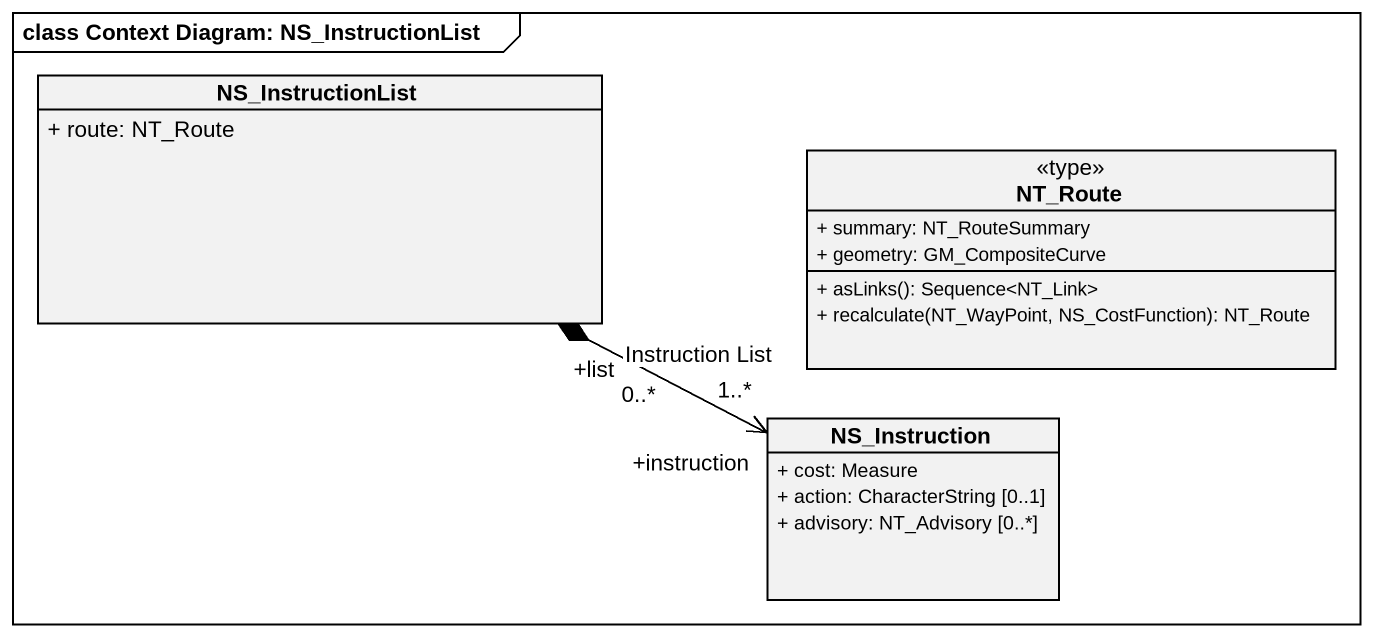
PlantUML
@startuml
mainframe class Context Diagram: NS_InstructionList
hide circle
hide empty members
skinparam classAttributeIconSize 0
class NS_InstructionList {
  + route: NT_Route
}
class NT_Route <<type>> {
  + summary: NT_RouteSummary
  + geometry: GM_CompositeCurve
  + asLinks(): Sequence<NT_Link>
  + recalculate(NT_WayPoint, NS_CostFunction): NT_Route
}
class NS_Instruction {
  + cost: Measure
  + action: CharacterString [0..1]
  + advisory: NT_Advisory [0..*]
}
NS_InstructionList "+list\n0..*" *-right-> "+instruction\n1..*" NS_Instruction : Instruction List
@enduml
